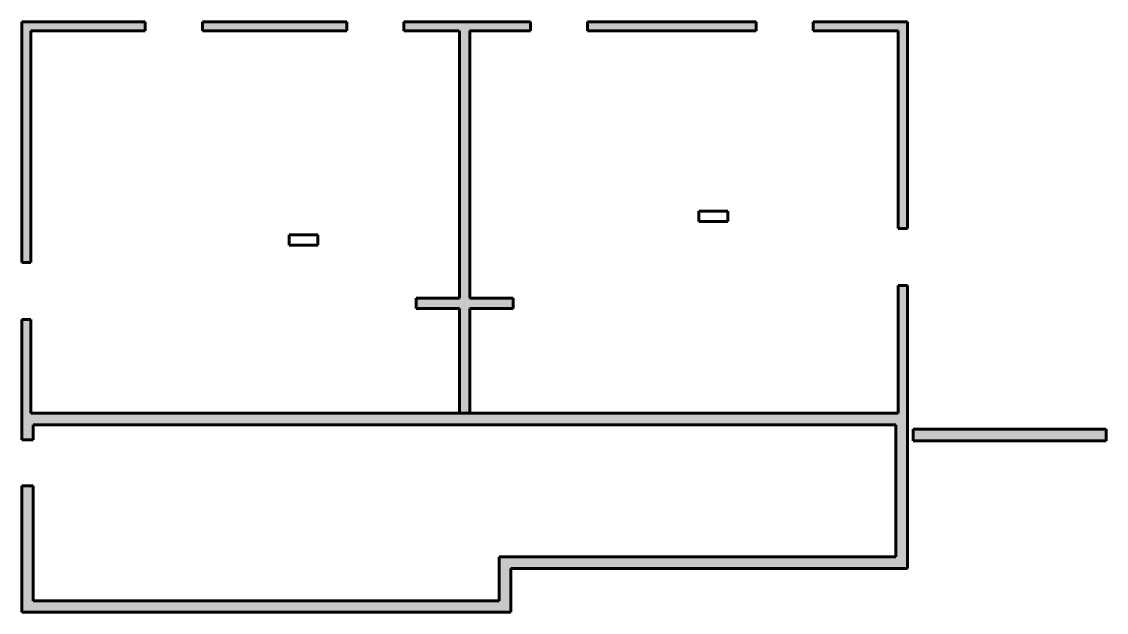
# Model space of a CAD drawing. Header units: centimetres. Extents: x 16433 to 114398, y -50094 to -12305.
# Drawn here: x 59114 to 60992, y -35646 to -34623 of the extents above; entities that cross this region are included whole.
import ezdxf

# ---------------------------------------------------------------- set-up
doc = ezdxf.new("R2010")
doc.units = ezdxf.units.CM
doc.header["$LTSCALE"] = 0.5
doc.layers.add('01_murs_coup', color=5, linetype='CONTINUOUS', lineweight=60)
doc.layers.add('01_poch_murs', color=253, linetype='CONTINUOUS')

msp = doc.modelspace()

# ---------------------------------------------------------------- hatches: boundary and pattern name
at = {"layer": '01_poch_murs', "ltscale": 2}
h = msp.add_hatch(color=256, dxfattribs=at)
h.dxf.hatch_style = 1
h.paths.add_polyline_path([(59327.756, -34623.232), (59113.75, -34623.232), (59113.75, -35040.23), (59129.75, -35040.23), (59129.75, -34639.232), (59327.756, -34639.232)])
h.paths.add_polyline_path([(59676.728, -34623.232), (59426.756, -34623.232), (59426.756, -34639.232), (59676.728, -34639.232)])
h.paths.add_polyline_path([(59994.716, -34623.232), (59775.716, -34623.232), (59775.716, -34639.232), (59871.753, -34639.232), (59871.753, -35102.236), (59796.777, -35102.236), (59796.777, -35120.236), (59871.753, -35120.236), (59871.753, -35301.232), (59889.753, -35301.232), (59889.753, -35120.236), (59964.753, -35120.236), (59964.753, -35102.236), (59889.753, -35102.236), (59889.753, -34639.232), (59994.716, -34639.232)])
h.paths.add_polyline_path([(60385.757, -34623.232), (60093.742, -34623.232), (60093.742, -34639.232), (60385.757, -34639.232)])
h.paths.add_polyline_path([(60647.76, -34623.232), (60484.766, -34623.232), (60484.766, -34639.232), (60631.76, -34639.232), (60631.76, -34981.186), (60647.76, -34981.186)])
h.paths.add_polyline_path([(60647.76, -35080.186), (60631.76, -35080.186), (60631.76, -35301.232), (59129.75, -35301.232), (59129.75, -35139.23), (59113.75, -35139.23), (59113.75, -35347.26), (59133.75, -35347.26), (59133.75, -35321.232), (60627.76, -35321.232), (60627.76, -35550.199), (59940.76, -35550.199), (59940.76, -35626.232), (59133.75, -35626.232), (59133.716, -35427.26), (59113.75, -35427.26), (59113.75, -35646.232), (59960.752, -35646.232), (59960.753, -35570.199), (60647.76, -35570.199)])
h.paths.add_polyline_path([(60992.242, -35329.237), (60657.774, -35329.287), (60657.76, -35349.237), (60992.242, -35349.237)])

# ---------------------------------------------------------------- linework, layer by layer
at = {"layer": '01_murs_coup'}
for p, q in [((59113.75, -35040.23), (59113.75, -34623.232)), ((59113.75, -34623.232), (59327.756, -34623.232)), ((59129.75, -34639.232), (59129.75, -35040.23)), ((59327.756, -34639.232), (59129.75, -34639.232)), ((59327.756, -34623.232), (59327.756, -34639.232)), ((59426.756, -34639.232), (59426.756, -34623.232)), ((59426.756, -34623.232), (59676.728, -34623.232)), ((59676.728, -34639.232), (59426.756, -34639.232)), ((59676.728, -34623.232), (59676.728, -34639.232)), ((59775.716, -34623.232), (59994.716, -34623.232)), ((59775.716, -34639.232), (59775.716, -34623.232)), ((59871.603, -34639.232), (59775.716, -34639.232)), ((59871.753, -34639.232), (59871.753, -35102.236)), ((59994.716, -34639.232), (59889.603, -34639.232)), ((59889.753, -34639.232), (59889.753, -35102.236)), ((59994.716, -34623.232), (59994.716, -34639.232)), ((60093.742, -34623.232), (60385.757, -34623.232)), ((60093.742, -34639.232), (60093.742, -34623.232)), ((60385.757, -34639.232), (60093.742, -34639.232)), ((60385.757, -34623.232), (60385.757, -34639.232)), ((60484.766, -34623.232), (60647.76, -34623.232)), ((60484.766, -34639.232), (60484.766, -34623.232)), ((60631.76, -34639.232), (60484.766, -34639.232)), ((60631.76, -34981.186), (60631.76, -34639.232)), ((60647.76, -34623.232), (60647.76, -34981.186)), ((60286.756, -34969.231), (60286.764, -34951.228)), ((60286.764, -34951.228), (60336.764, -34951.231)), ((60336.764, -34951.231), (60336.763, -34969.231)), ((60336.763, -34969.231), (60286.756, -34969.231)), ((59576.75, -35010.234), (59576.753, -34992.221)), ((59576.753, -34992.221), (59626.753, -34992.224)), ((59626.753, -34992.224), (59626.752, -35010.223)), ((60647.76, -34981.186), (60631.76, -34981.186)), ((59626.752, -35010.223), (59576.75, -35010.234)), ((59129.75, -35040.23), (59113.75, -35040.23)), ((60647.76, -35080.186), (60631.76, -35080.186)), ((60631.76, -35080.186), (60631.76, -35301.232)), ((60647.76, -35570.199), (60647.76, -35080.186)), ((59796.777, -35102.236), (59871.753, -35102.236)), ((59796.777, -35102.236), (59796.777, -35120.236)), ((59889.753, -35102.236), (59964.753, -35102.236)), ((59964.753, -35102.236), (59964.753, -35120.236)), ((59796.777, -35120.236), (59871.753, -35120.236)), ((59871.753, -35120.236), (59871.753, -35301.232)), ((59889.753, -35120.236), (59889.753, -35301.232)), ((59964.753, -35120.236), (59889.753, -35120.236)), ((59129.75, -35139.23), (59113.75, -35139.23)), ((59113.75, -35139.23), (59113.75, -35347.26)), ((59129.75, -35301.232), (59129.75, -35139.23)), ((60631.76, -35301.232), (59129.75, -35301.232)), ((59133.75, -35347.26), (59133.75, -35321.232)), ((59133.75, -35321.232), (60627.76, -35321.232)), ((60627.76, -35321.232), (60627.76, -35550.199)), ((60657.76, -35349.237), (60657.774, -35329.287)), ((60657.774, -35329.287), (60992.242, -35329.237)), ((60992.242, -35329.237), (60992.242, -35349.237)), ((59113.75, -35347.26), (59133.75, -35347.26)), ((60992.242, -35349.237), (60657.76, -35349.237)), ((59133.716, -35427.26), (59113.75, -35427.26)), ((59113.75, -35427.26), (59113.75, -35646.232)), ((59133.75, -35626.232), (59133.716, -35427.26)), ((59940.76, -35550.199), (59940.76, -35626.232)), ((60627.76, -35550.199), (59940.76, -35550.199)), ((59960.753, -35570.255), (59960.752, -35646.232)), ((59960.76, -35570.199), (59960.76, -35646.232)), ((59960.76, -35570.199), (60647.76, -35570.199)), ((59940.76, -35626.232), (59133.75, -35626.232)), ((59113.75, -35646.232), (59960.76, -35646.232))]:
    msp.add_line(p, q, dxfattribs=at)

doc.saveas('drawing.dxf')
